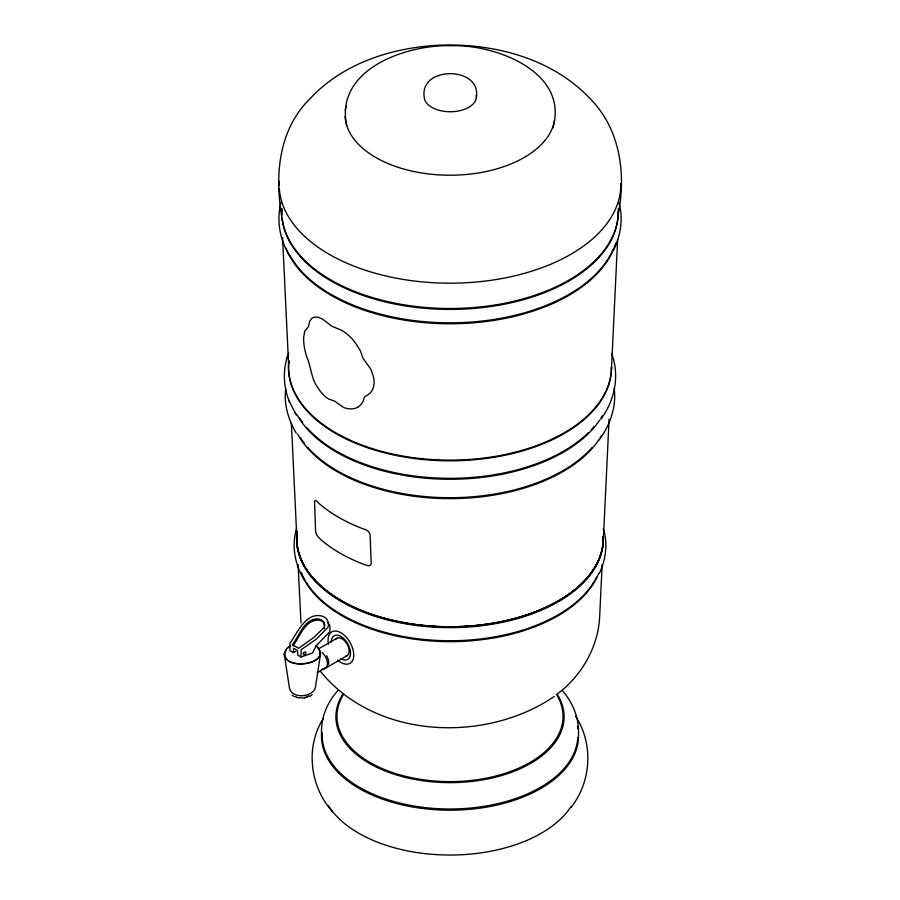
<?xml version="1.0" encoding="UTF-8"?>
<svg xmlns="http://www.w3.org/2000/svg" width="900" height="900" viewBox="0 0 900 900"><rect width="100%" height="100%" fill="white"/><g stroke="black" fill="none" stroke-linecap="round" stroke-linejoin="round"><path stroke-width="1.35" d="M602.145 564.637L599.625 617.49C597.915 647.584 581.512 675.664 557.685 693.765M603.293 540.979L609.075 419.186M611.438 369.562L617.636 239.501M618.244 214.38C626.344 173.002 620.111 128.07 588.904 97.425C552.173 59.31 497.261 44.303 445.545 45C396.754 46.181 345.353 61.38 311.017 97.639C277.582 130.005 274.376 177.131 282.42 220.466M320.659 652.883L315.371 687.769C312.154 697.635 292.32 698.929 289.496 688.354L284.209 653.715L286.346 649.26C274.657 671.85 334.946 665.921 316.744 646.268M281.025 202.331C276.244 220.444 279.877 240.064 289.665 255.881M285.75 388.811C283.68 404.269 288.405 419.996 296.303 433.215M296.032 530.651C291.645 547.301 295.223 565.279 304.155 579.803M287.28 356.929C282.634 371.678 283.624 388.091 289.676 402.289M325.001 625.793L323.505 621.911A10.17 7.583 -22.3 0 0 318.353 618.93C304.65 617.861 299.137 635.974 292.365 644.692L298.575 648.281L313.886 637.403L324.169 627.469L324.146 623.149M552.791 128.205C569.419 72.337 496.395 44.617 452.531 45.731C408.082 43.931 334.463 68.524 346.725 125.539M296.235 529.47L296.606 528.334M286.684 358.481L288.697 353.284M613.643 250.009C620.685 235.417 623.554 218.104 618.727 202.41M599.31 573.379C604.879 561.915 607.05 548.899 605.194 536.265M323.246 718.582C305.066 747.281 309.983 786.701 332.46 811.665M600.773 419.265C614.644 400.916 619.954 375.761 611.73 353.902M571.072 807.345C591.424 781.695 593.606 743.738 575.584 716.254M598.995 440.044C610.043 425.351 616.702 406.631 614.171 388.147M337.973 690.536C326.239 703.159 319.601 720.923 321.998 738.191M358.178 406.89L358.2 406.879A28.249 19.204 43.9 0 0 363.566 400.106L364.331 397.103L369.765 393.581L371.723 391.061A30.184 20.52 43.9 0 0 373.635 377.359L370.946 369.428L362.947 358.132L360.428 350.887L356.006 343.811A29.306 18.236 51.5 0 0 340.841 329.906L331.909 326.272L323.246 319.601A29.329 14.006 64 0 0 313.774 317.363L311.996 318.195L309.656 321.3L308.531 326.43L304.74 331.279L303.705 337.016A32.366 12.713 69.3 0 0 306.709 356.827C310.849 365.918 311.029 376.324 316.114 385.054A29.047 13.871 64 0 0 325.924 397.147L328.657 399.06L334.474 401.006L343.519 407.452A28.991 18.045 51.5 0 0 358.189 406.901M310.264 696.139L312.188 694.721M554.265 696.465C484.864 743.704 375.266 739.046 320.535 671.456M327.757 622.71L329.895 625.849L329.906 631.699L316.541 645.311L312.345 653.074L301.084 656.966L301.084 649.732L316.541 638.944L328.05 627.21C329.749 622.699 326.959 617.49 322.369 616.185C305.978 611.584 297.473 632.7 289.957 643.309L289.957 650.543L293.501 652.59L295.751 651.285M318.881 648.653L336.926 638.235M317.216 672.626L326.7 667.159M325.373 668.261L347.029 655.762M307.058 697.016L309.184 696.06L304.627 697.702M304.886 698.04L296.483 697.59M322.054 669.127L323.876 669.308M295.121 696.431L297.113 697.298M301.084 656.966L297.596 654.952L297.596 650.587L293.501 648.225L293.501 652.59M315.911 645.615C334.879 662.85 286.099 672.48 284.231 653.738M292.072 695.059L293.963 696.51M562.252 690.469C572.591 702.281 579.116 717.683 578.509 733.534M288.934 400.826L296.37 415.001M294.716 412.312L295.425 413.73M324.169 627.469L324.697 628.74M292.365 644.692L292.882 645.964C299.655 637.245 305.168 619.121 318.881 620.201A10.17 7.583 -22.3 0 1 324.034 623.183M603.293 528.885L604.991 535.072M300.96 622.901L298.114 564.694M282.566 237.623L288.562 363.701M291.386 423.225L296.707 535.421M476.336 97.695C482.029 66.038 419.49 65.52 424.192 97.02A26.111 15.075 0 0 0 452.048 111.712A26.111 15.075 0 0 0 476.235 94.995M326.7 655.819A9.821 5.67 60 0 1 328.489 664.594M322.166 652.59A10.114 5.839 60 0 1 327.409 662.512A10.114 5.839 60 0 1 323.887 668.711M335.779 639.293A10.114 5.839 60 0 1 347.029 644.085A10.114 5.839 60 0 1 345.544 656.212M331.256 642.049A13.635 7.875 60 0 1 340.897 636.48A13.635 7.875 60 0 1 350.539 653.186A13.635 7.875 60 0 1 340.897 658.755M328.478 644.288A18.18 10.496 60 0 1 339.784 632.183A18.18 10.496 60 0 1 353.711 656.303A18.18 10.496 60 0 1 337.579 660.038M603.236 536.906A153.259 88.481 0 0 1 445.185 626.726A153.259 88.481 0 0 1 297.214 531.349M618.221 211.264A168.232 97.133 0 0 1 455.287 309.364A168.232 97.133 0 0 1 281.993 217.361M281.812 214.65A168.232 97.133 0 0 1 281.846 209.227M570.859 806.816A129.195 74.587 0 0 1 448.988 855.034A129.195 74.587 0 0 1 328.444 805.714M578.486 734.31A128.52 74.205 0 0 1 449.426 810.18A128.52 74.205 0 0 1 321.536 733.646M577.44 726.345A128.52 74.205 0 0 1 577.957 728.989M577.778 737.516A127.834 73.811 0 0 1 445.984 808.965A127.834 73.811 0 0 1 322.223 732.881M557.347 694.451A114.086 65.869 0 0 1 449.483 782.64A114.086 65.869 0 0 1 343.001 693.9M554.49 120.33A104.951 60.593 0 0 1 553.984 122.85M553.658 124.11A104.951 60.593 0 0 1 547.054 137.689M546.322 138.69A104.951 60.593 0 0 1 430.335 174.15A104.951 60.593 0 0 1 345.094 116.528M345.33 110.194A104.951 60.593 0 0 1 346.016 106.403M620.842 183.521A170.854 98.64 0 0 1 454.174 283.162A170.854 98.64 0 0 1 279.27 188.336M279.157 185.58A170.854 98.64 0 0 1 279.236 181.451M611.505 367.2A161.505 93.251 0 0 1 444.926 460.069A161.505 93.251 0 0 1 288.776 361.35M615.769 243.056A168.188 97.099 0 0 1 454.23 323.73A168.188 97.099 0 0 1 285.863 247.849M613.204 249.266A168.232 97.133 0 0 1 455.287 322.785A168.232 97.133 0 0 1 289.676 255.139M618.278 208.946A168.322 97.177 0 0 1 457.639 308.407A168.322 97.177 0 0 1 282.049 217.766M281.801 215.055A168.322 97.177 0 0 1 281.756 208.271M602.404 415.755A160.571 92.7 0 0 1 601.076 417.96M599.659 420.142A160.571 92.7 0 0 1 444.623 479.216A160.571 92.7 0 0 1 296.775 414.281M594.023 426.656A160.616 92.734 0 0 1 591.232 429.761M588.251 432.81A160.616 92.734 0 0 1 444.96 478.282A160.616 92.734 0 0 1 306.889 427.702M302.591 422.426A160.616 92.734 0 0 1 299.576 418.106M611.471 366.615A161.471 93.229 0 0 1 444.926 460.777A161.471 93.229 0 0 1 288.956 360.765M556.358 694.238A113.04 65.261 0 0 1 450.506 781.605A113.04 65.261 0 0 1 343.305 694.789M598.702 573.356A152.618 88.11 0 0 1 449.471 641.644A152.618 88.11 0 0 1 301.061 572.749M596.644 577.17A152.708 88.166 0 0 1 454.793 640.699A152.708 88.166 0 0 1 306.326 582.435M305.618 581.276A152.708 88.166 0 0 1 301.455 573.007M603.191 536.377A153.259 88.481 0 0 1 447.593 627.626A153.259 88.481 0 0 1 297.045 533.599M603.349 536.816A153.371 88.549 0 0 1 445.185 626.704A153.371 88.549 0 0 1 297.101 531.259M603.326 537.053A153.349 88.538 0 0 1 445.185 626.929A153.349 88.538 0 0 1 297.124 531.495M601.504 435.51A159.626 92.16 0 0 1 600.188 437.704M598.781 439.875A159.626 92.16 0 0 1 444.656 498.589A159.626 92.16 0 0 1 297.686 434.048M592.268 447.379A159.671 92.183 0 0 1 450 497.711A159.671 92.183 0 0 1 307.733 447.379M304.267 443.205A159.671 92.183 0 0 1 300.465 437.839M290.059 646.155L287.01 648.405L290.059 646.155M365.445 529.582L361.519 528.244A157.41 90.877 0 0 1 319.804 504.157L316.777 501.199A4.534 1.778 69.3 0 0 314.561 502.447L315.585 530.629A4.961 1.946 69.3 0 0 316.733 534.825A5.254 2.07 69.3 0 0 318.364 537.233L321.233 540.034A155.678 89.888 0 0 0 362.498 563.861L367.234 565.47A4.545 3.094 43.9 0 0 371.171 563.243L370.136 535.23A5.062 3.442 43.9 0 0 369.101 532.418A5.366 3.656 43.9 0 0 365.445 529.594M304.391 654.581A1.53 1.069 -46 0 0 305.786 652.387A1.53 1.069 -46 0 0 303.536 652.871A1.53 1.069 -46 0 0 304.391 654.581"/></g></svg>
